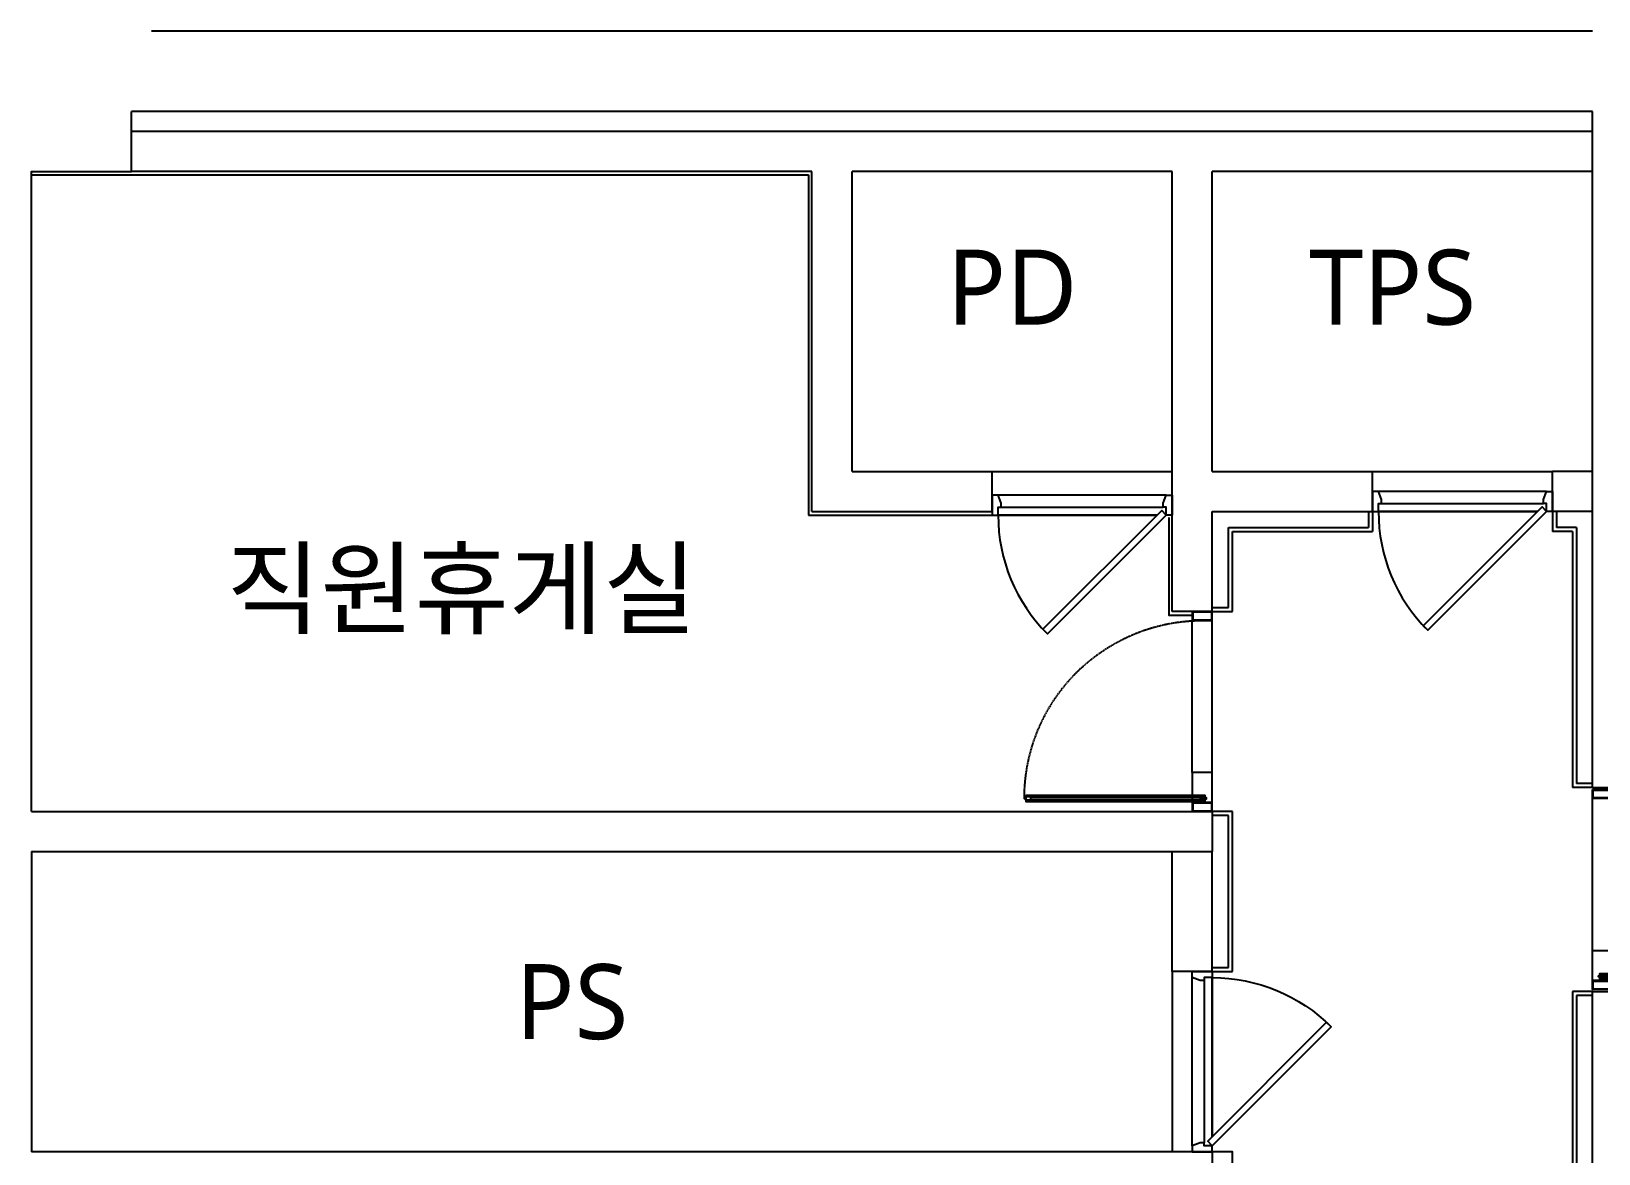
# Model space of a CAD drawing. Header units: millimetres. Extents: x -105683 to 94728, y -31127 to 151123.
# Drawn here: x 28675 to 36505, y 63485 to 69095 of the extents above; entities that cross this region are included whole.
import ezdxf
from ezdxf.enums import TextEntityAlignment as Align

# ---------------------------------------------------------------- set-up
doc = ezdxf.new("R2010")
doc.units = ezdxf.units.MM
doc.linetypes.add('xr_plan$0$HIDDEN2', pattern=[4.7625, 3.175, -1.5875])
doc.layers.add('e-plan', color=9, linetype='Continuous')
doc.styles.add('xr_plan$0$USUN', font='malgun_0.ttf')

# ---------------------------------------------------------------- blocks, each defined once
blk = doc.blocks.new('xr_plan$0$Dor_900_45')
at = {"layer": 'e-plan'}
for p, q in [((855, 10), (45, 10)), ((75.7, 50), (870, 50)), ((30, -50), (870, -50))]:
    blk.add_line(p, q, dxfattribs=at)
for points in [[(30, 50), (52.9, 27.1), (646.8, 621.1), (624, 644), (30, 50)], [(0, 50), (30, 50), (30, 10), (45, 10), (45, -10), (30, -50), (0, -50), (0, 50)], [(900, 50), (870, 50), (870, 10), (855, 10), (855, -10), (870, -50), (900, -50), (900, 50)]]:
    blk.add_lwpolyline(points, dxfattribs=at)
blk.add_arc((30, 50), 840, 0, 45, dxfattribs=at)
blk = doc.blocks.new('xr_plan$0$D-SS-1000')
at = {"layer": 'e-plan'}
for p, q in [((928, 955.7), (928, 1805.7)), ((940, 955.7), (940, 1805.7)), ((939.3, 941.4), (928.7, 952)), ((928.7, 941.4), (939.3, 952)), ((955, 896.7), (955, 996.7))]:
    blk.add_line(p, q, dxfattribs=at)
for points in [[(919, 1828.7), (949, 1828.7), (949, 932.7), (919, 932.7), (919, 1828.7)], [(940, 1800.7), (943, 1800.7), (943, 1828.7), (925, 1828.7), (925, 1800.7)], [(925, 1800.7), (928, 1800.7)], [(955, 996.7), (955, 896.7), (805, 896.7), (805, 996.7), (955, 996.7)], [(925, 960.7), (928, 960.7)], [(940, 960.7), (943, 960.7), (943, 932.7), (925, 932.7), (925, 960.7)]]:
    blk.add_lwpolyline(points, dxfattribs=at)
for points in [[(928, 1805.7), (940, 1805.7), (940, 955.7), (928, 955.7)], [(936.5, 1828.7), (936.5, 1835.7), (931.5, 1835.7), (931.5, 1828.7)], [(0, 896.7), (0, 996.7), (45, 996.7), (45, 896.7)], [(3, 899.7), (3, 993.7), (42, 993.7), (42, 899.7)], [(955, 896.7), (955, 996.7), (1000, 996.7), (1000, 896.7)], [(958, 899.7), (958, 993.7), (997, 993.7), (997, 899.7)], [(936.5, 932.7), (936.5, 925.7), (931.5, 925.7), (931.5, 932.7)]]:
    blk.add_lwpolyline(points, close=True, dxfattribs=at)
blk.add_circle((934, 946.7), 7.5, dxfattribs=at)
at = {"layer": 'e-plan', "linetype": 'xr_plan$0$HIDDEN2'}
blk.add_arc((934, 946.7), 889, 89.83888, 180.00023, dxfattribs=at)
blk = doc.blocks.new('Xref-지하1층')
at = {"layer": 'e-plan', "linetype": 'Continuous'}
for p, q in [((40000, 81000), (32800, 81000)), ((40000, 80600), (32700, 80600)), ((40000, 77220), (40000, 80600)), ((40000, 80500), (32700, 80500)), ((32200, 80282), (36082, 80282)), ((36100, 80300), (32700, 80300)), ((36082, 80282), (36082, 78582)), ((36100, 78600), (36100, 80300)), ((36300, 78800), (36300, 80300)), ((37900, 80300), (36300, 80300)), ((37900, 78100), (37900, 80300)), ((38100, 78800), (38100, 80300)), ((40000, 80300), (38100, 80300)), ((36300, 78800), (37000, 78800)), ((37000, 78600), (37000, 78800)), ((37000, 78800), (37900, 78800)), ((38100, 78800), (38900, 78800)), ((38900, 78600), (38900, 78800)), ((38900, 78800), (39800, 78800)), ((40000, 78800), (39800, 78800)), ((39800, 78600), (39800, 78800)), ((36082, 78582), (37000, 78582)), ((36100, 78600), (37000, 78600)), ((38100, 78600), (38900, 78600)), ((38100, 78100), (38100, 78600)), ((38880, 78600), (38880, 78520)), ((38900, 78600), (38900, 78500)), ((40000, 78600), (39800, 78600)), ((39800, 78600), (39800, 78500)), ((39820, 78600), (39820, 78520)), ((38180, 78120), (38180, 78520)), ((38180, 78520), (38880, 78520)), ((38200, 78100), (38200, 78500)), ((38200, 78500), (38900, 78500)), ((39900, 78500), (39800, 78500)), ((39920, 78520), (39820, 78520)), ((39900, 78500), (39900, 77220)), ((39920, 78520), (39920, 77240)), ((38100, 78100), (37900, 78100)), ((38100, 78120), (38180, 78120)), ((38100, 78100), (38200, 78100)), ((40000, 77220), (39900, 77220)), ((40000, 77240), (39920, 77240)), ((40000, 77220), (40200, 77220)), ((32200, 77100), (38100, 77100)), ((38100, 77100), (38100, 76900)), ((38200, 77100), (38100, 77100)), ((38180, 77080), (38100, 77080)), ((38180, 76320), (38180, 77080)), ((38200, 76300), (38200, 77100)), ((32200, 76900), (32200, 75400)), ((32200, 76900), (38100, 76900)), ((37900, 76300), (37900, 76900)), ((38100, 76300), (38100, 76900)), ((38100, 76300), (37900, 76300)), ((37900, 76300), (37900, 75400)), ((38100, 76320), (38180, 76320)), ((38100, 76300), (38200, 76300)), ((39900, 76200), (39900, 73300)), ((40000, 76200), (39900, 76200)), ((40000, 73400), (40000, 76200)), ((40000, 76200), (45400, 76200)), ((39920, 76180), (39920, 73320)), ((40000, 76180), (39920, 76180)), ((38100, 75400), (32200, 75400)), ((38100, 75400), (38100, 72100))]:
    blk.add_line(p, q, dxfattribs=at)
at = {"layer": 'e-plan'}
for p, q in [((37045, 78622), (37855, 78622)), ((38945, 78640), (39755, 78640)), ((37030, 78582), (37824.3, 78582)), ((38930, 78600), (39724.3, 78600)), ((38000, 77295), (38000, 78055)), ((38100, 77295), (38100, 78053.1)), ((40000, 76405), (40000, 77165)), ((38100, 76270), (38100, 75475.7)), ((38060, 76255), (38060, 75445))]:
    blk.add_line(p, q, dxfattribs=at)
blk.add_lwpolyline([(32200, 77100), (32200, 80300), (32700, 80300), (32700, 80600)], dxfattribs=at)
at = {"layer": 'e-plan', "linetype": 'Continuous'}
for points in [[(37882, 78570), (37882, 78082), (38000, 78082)], [(33300, 72100), (33300, 72000), (38200, 72000), (38200, 75400), (38100, 75400)]]:
    blk.add_lwpolyline(points, dxfattribs=at)
at = {"layer": 'e-plan', "linetype": 'Continuous', "rotation": 180}
for p in [(39800, 78650), (37900, 78632)]:
    blk.add_blockref('xr_plan$0$Dor_900_45', p, dxfattribs=at)
at = {"layer": 'e-plan', "ltscale": 5, "xscale": -1, "rotation": 90}
blk.add_blockref('xr_plan$0$D-SS-1000', (38996.7, 78100), dxfattribs=at)
at = {"layer": 'e-plan', "ltscale": 5, "rotation": 270}
blk.add_blockref('xr_plan$0$D-SS-1000', (39103.3, 77210), dxfattribs=at)
at = {"layer": 'e-plan', "linetype": 'Continuous', "xscale": -1, "rotation": 270}
blk.add_blockref('xr_plan$0$Dor_900_45', (38050, 75400), dxfattribs=at)
at = {"layer": 'e-plan', "style": 'xr_plan$0$USUN'}
for s, p in [('PD', (37100, 79721.3)), ('TPS', (39000, 79721.3)), ('PS', (34900, 76150))]:
    blk.add_text(s, height=375, dxfattribs=at).set_placement(p, align=Align.MIDDLE_CENTER)
at = {"layer": 'e-plan', "ltscale": 3, "style": 'xr_plan$0$USUN'}
blk.add_text('직원휴게실', height=375, dxfattribs=at).set_placement((34350, 78214.5), align=Align.MIDDLE_CENTER)

msp = doc.modelspace()

# ---------------------------------------------------------------- block references
at = {"layer": 'e-plan'}
msp.add_blockref('Xref-지하1층', (-3525, -11905), dxfattribs=at)

doc.saveas('drawing.dxf')
